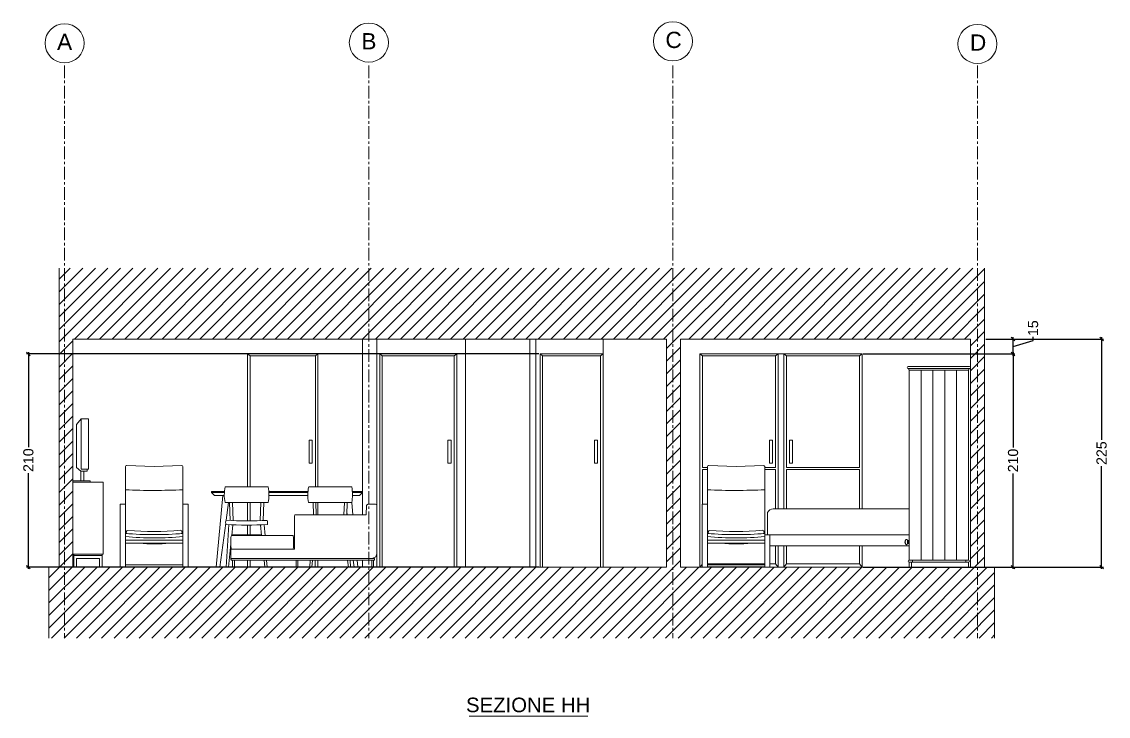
# Model space of a CAD drawing. Header units: centimetres. Extents: x 5667 to 17750, y 274 to 6203.
# Drawn here: x 12719 to 13791, y 4455 to 5141 of the extents above; entities that cross this region are included whole.
import ezdxf

# ---------------------------------------------------------------- set-up
doc = ezdxf.new("R2010")
doc.units = ezdxf.units.CM
doc.header["$MEASUREMENT"] = 0
doc.linetypes.add('CENTERX2', pattern=[4, 2.5, -0.5, 0.5, -0.5])
doc.layers.get('0').update_dxf_attribs({"lineweight": 18})
for name, color, linetype, lineweight in [('A-DOOR-FULL', 4, 'Continuous', 9), ('A-FURN', 8, 'Continuous', 9), ('A-WALL-FULL', 7, 'Continuous', 20), ('G-ANNO-DIM', 3, 'Continuous', 9)]:
    doc.layers.add(name, color=color, linetype=linetype, lineweight=lineweight)
doc.styles.add('ARIAL', font='arial.ttf')
doc.styles.add('underline', font='arial.ttf')
doc.dimstyles.new('TICK_36', dxfattribs={"dimtxt": 10, "dimasz": 3.6, "dimexe": 1.8, "dimexo": 1.2, "dimgap": 1.8, "dimtad": 0, "dimdec": 0, "dimzin": 0, "dimdsep": 46, "dimtxsty": 'ARIAL', "dimblk": 'OBLIQUE', "dimcen": 1.8, "dimdle": 1.8, "dimclrd": 256, "dimclrt": 256, "dimadec": 0, "dimazin": 0, "dimtfac": 1, "dimtdec": 0, "dimtmove": 1, "dimatfit": 3, "dimldrblk": 'OPEN90', "dimfxl": 1, "dimtolj": 1, "dimtzin": 0, "dimarcsym": 0})

# ---------------------------------------------------------------- blocks, each defined once
blk = doc.blocks.new('_Oblique')
at = {"color": 0, "linetype": 'ByBlock', "lineweight": -2}
blk.add_line((-0.5, -0.5), (0.5, 0.5), dxfattribs=at)
blk = doc.blocks.new('*D61')
at = {"layer": 'Defpoints', "color": 0, "transparency": 16777216}
for p in [(13669, 4827.4), (13784.6, 4827.4), (13669, 4602.4)]:
    blk.add_point(p, dxfattribs=at)
at = {"layer": 'G-ANNO-DIM', "color": 0, "lineweight": -2, "transparency": 16777216}
for p, q in [((13670.2, 4827.4), (13786.4, 4827.4)), ((13670.2, 4602.4), (13786.4, 4602.4))]:
    blk.add_line(p, q, dxfattribs=at)
at = {"layer": 'G-ANNO-DIM', "lineweight": -2, "transparency": 16777216}
for p, q in [((13784.6, 4829.2), (13784.6, 4727.9)), ((13784.6, 4600.6), (13784.6, 4702))]:
    blk.add_line(p, q, dxfattribs=at)
at = {"layer": 'G-ANNO-DIM', "lineweight": -2, "transparency": 16777216, "xscale": 3.6, "yscale": 3.6, "zscale": 3.6}
for p, rotation in [((13784.6, 4827.4), 90), ((13784.6, 4602.4), 270)]:
    blk.add_blockref('_Oblique', p, dxfattribs=dict(at, rotation=rotation))
at = {"layer": 'G-ANNO-DIM', "transparency": 16777216, "insert": (13784.6, 4714.9), "char_height": 10, "attachment_point": 5, "rotation": 90, "style": 'ARIAL'}
blk.add_mtext('\\A1;225', dxfattribs=at)
blk = doc.blocks.new('_Open90')
at = {"color": 0, "linetype": 'ByBlock', "lineweight": -2}
for p, q in [((0, 0), (-1, 0)), ((-0.5, 0.5), (0, 0)), ((0, 0), (-0.5, -0.5))]:
    blk.add_line(p, q, dxfattribs=at)
blk = doc.blocks.new('*D58')
at = {"layer": 'Defpoints', "color": 0, "transparency": 16777216}
for p in [(13548.1, 4812.8), (13548.1, 4602.4), (13697.2, 4602.4)]:
    blk.add_point(p, dxfattribs=at)
at = {"layer": 'G-ANNO-DIM', "color": 0, "lineweight": -2, "transparency": 16777216}
for p, q in [((13549.3, 4812.8), (13699, 4812.8)), ((13549.3, 4602.4), (13699, 4602.4))]:
    blk.add_line(p, q, dxfattribs=at)
at = {"layer": 'G-ANNO-DIM', "lineweight": -2, "transparency": 16777216}
for p, q in [((13697.2, 4814.6), (13697.2, 4720.5)), ((13697.2, 4600.6), (13697.2, 4694.7))]:
    blk.add_line(p, q, dxfattribs=at)
at = {"layer": 'G-ANNO-DIM', "lineweight": -2, "transparency": 16777216, "xscale": 3.6, "yscale": 3.6, "zscale": 3.6}
for p, rotation in [((13697.2, 4812.8), 90), ((13697.2, 4602.4), 270)]:
    blk.add_blockref('_Oblique', p, dxfattribs=dict(at, rotation=rotation))
at = {"layer": 'G-ANNO-DIM', "transparency": 16777216, "insert": (13697.2, 4707.6), "char_height": 10, "attachment_point": 5, "rotation": 90, "style": 'ARIAL'}
blk.add_mtext('\\A1;210', dxfattribs=at)
blk = doc.blocks.new('*D59')
at = {"layer": 'Defpoints', "color": 0, "transparency": 16777216}
for p in [(13230.2, 4812.8), (12725.1, 4602.4), (13230.2, 4602.4)]:
    blk.add_point(p, dxfattribs=at)
at = {"layer": 'G-ANNO-DIM', "color": 0, "lineweight": -2, "transparency": 16777216}
for p, q in [((13229, 4812.8), (12723.3, 4812.8)), ((13229, 4602.4), (12723.3, 4602.4))]:
    blk.add_line(p, q, dxfattribs=at)
at = {"layer": 'G-ANNO-DIM', "lineweight": -2, "transparency": 16777216}
for p, q in [((12725.1, 4814.6), (12725.1, 4720.9)), ((12725.1, 4600.6), (12725.1, 4695))]:
    blk.add_line(p, q, dxfattribs=at)
at = {"layer": 'G-ANNO-DIM', "lineweight": -2, "transparency": 16777216, "xscale": 3.6, "yscale": 3.6, "zscale": 3.6}
for p, rotation in [((12725.1, 4812.8), 90), ((12725.1, 4602.4), 270)]:
    blk.add_blockref('_Oblique', p, dxfattribs=dict(at, rotation=rotation))
at = {"layer": 'G-ANNO-DIM', "transparency": 16777216, "insert": (12725.1, 4708), "char_height": 10, "attachment_point": 5, "rotation": 90, "style": 'ARIAL'}
blk.add_mtext('\\A1;210', dxfattribs=at)
blk = doc.blocks.new('*D102')
at = {"layer": 'Defpoints', "color": 0, "transparency": 16777216}
for p in [(13669, 4827.4), (13697.2, 4827.4), (13548.1, 4812.8)]:
    blk.add_point(p, dxfattribs=at)
at = {"layer": 'G-ANNO-DIM', "color": 0, "lineweight": -2, "transparency": 16777216}
for p, q in [((13670.2, 4827.4), (13699, 4827.4)), ((13549.3, 4812.8), (13699, 4812.8))]:
    blk.add_line(p, q, dxfattribs=at)
at = {"layer": 'G-ANNO-DIM', "lineweight": -2, "transparency": 16777216}
for p, q in [((13697.2, 4811), (13697.2, 4829.2)), ((13717, 4826.1), (13717, 4829.7)), ((13697.2, 4820.1), (13717, 4826.1))]:
    blk.add_line(p, q, dxfattribs=at)
at = {"layer": 'G-ANNO-DIM', "lineweight": -2, "transparency": 16777216, "xscale": 3.6, "yscale": 3.6, "zscale": 3.6}
for p, rotation in [((13697.2, 4827.4), 90), ((13697.2, 4812.8), 270)]:
    blk.add_blockref('_Oblique', p, dxfattribs=dict(at, rotation=rotation))
at = {"layer": 'G-ANNO-DIM', "transparency": 16777216, "insert": (13717, 4838.2), "char_height": 10, "attachment_point": 5, "rotation": 90, "style": 'ARIAL'}
blk.add_mtext('\\A1;15', dxfattribs=at)

msp = doc.modelspace()

# ---------------------------------------------------------------- linework, layer by layer
at = {"layer": 'A-DOOR-FULL'}
for p, q in [((12941.5, 4812.8), (12941.5, 4681.5)), ((12941.5, 4812.8), (12941.5, 4681.5)), ((12941.5, 4812.8), (13010.9, 4812.8)), ((12944, 4810.8), (12944, 4681.5)), ((12944, 4810.8), (13008.4, 4810.8)), ((13008.4, 4810.8), (13008.4, 4681.5)), ((13010.9, 4812.8), (13010.9, 4681.5)), ((13010.9, 4812.8), (13010.9, 4681.5)), ((13071.9, 4812.8), (13071.9, 4602.4)), ((13071.9, 4812.8), (13147.9, 4812.8)), ((13074.5, 4810.8), (13071.9, 4812.8)), ((13074.5, 4810.8), (13074.5, 4602.4)), ((13074.5, 4810.8), (13145.4, 4810.8)), ((13145.4, 4810.8), (13147.9, 4812.8)), ((13145.4, 4810.8), (13145.4, 4602.4)), ((13147.9, 4812.8), (13147.9, 4602.4)), ((13230.2, 4812.8), (13230.2, 4602.4)), ((13230.2, 4812.8), (13292.5, 4812.8)), ((13232.7, 4810.8), (13230.2, 4812.8)), ((13232.7, 4810.8), (13232.7, 4602.4)), ((13232.7, 4810.8), (13290, 4810.8)), ((13290, 4810.8), (13292.5, 4812.8)), ((13290, 4810.8), (13290, 4602.4)), ((13292.5, 4812.8), (13292.5, 4602.4)), ((13388.1, 4812.8), (13388.1, 4602.4)), ((13388.1, 4812.8), (13465.4, 4812.8)), ((13390.7, 4810.8), (13388.1, 4812.8)), ((13390.7, 4810.8), (13390.7, 4700.6)), ((13390.7, 4810.8), (13462.8, 4810.8)), ((13462.8, 4810.8), (13465.4, 4812.8)), ((13462.8, 4810.8), (13462.8, 4700.6)), ((13468.1, 4812.8), (13465.4, 4812.8)), ((13465.4, 4812.8), (13465.4, 4659.9)), ((13470.9, 4812.8), (13468.1, 4812.8)), ((13470.9, 4812.8), (13470.9, 4659.9)), ((13470.9, 4812.8), (13548.1, 4812.8)), ((13470.9, 4812.8), (13473.4, 4810.8)), ((13473.4, 4810.8), (13473.4, 4700.6)), ((13473.4, 4810.8), (13545.6, 4810.8)), ((13545.6, 4810.8), (13548.1, 4812.8)), ((13545.6, 4810.8), (13545.6, 4700.6)), ((13548.1, 4812.8), (13548.1, 4659.9)), ((13390.7, 4700.6), (13395.4, 4700.6)), ((13390.7, 4698.6), (13390.7, 4664.6)), ((13395.4, 4698.6), (13390.7, 4698.6)), ((13452.1, 4700.6), (13462.8, 4700.6)), ((13462.8, 4698.6), (13452.1, 4698.6)), ((13462.8, 4698.6), (13462.8, 4659.9)), ((13473.4, 4700.6), (13545.6, 4700.6)), ((13473.4, 4698.6), (13473.4, 4659.9)), ((13545.6, 4698.6), (13473.4, 4698.6)), ((13545.6, 4698.6), (13545.6, 4659.9)), ((12941.5, 4666.1), (12941.5, 4648)), ((12941.5, 4666.1), (12941.5, 4648)), ((12944, 4666.1), (12944, 4648.1)), ((13010.9, 4666.2), (13010.9, 4654.1)), ((13010.9, 4666.2), (13010.9, 4654.1)), ((12941.5, 4643.9), (12941.5, 4634.3)), ((12941.5, 4643.9), (12941.5, 4634.3)), ((12944, 4643.9), (12944, 4634.3)), ((13462.8, 4623.4), (13462.8, 4605.6)), ((13465.4, 4623.4), (13465.4, 4602.4)), ((13470.9, 4623.4), (13470.9, 4602.4)), ((13473.4, 4623.4), (13473.4, 4605.6)), ((13545.6, 4623.4), (13545.6, 4605.6)), ((13548.1, 4623.4), (13548.1, 4602.4)), ((12941.5, 4609.3), (12941.5, 4602.4)), ((12941.5, 4609.3), (12941.5, 4602.4)), ((12944, 4609.3), (12944, 4602.4)), ((13008.3, 4609.3), (13008.3, 4602.4)), ((13010.9, 4609.3), (13010.9, 4602.4)), ((13010.9, 4609.3), (13010.9, 4602.4)), ((13390.2, 4605), (13388.1, 4602.4)), ((13452.1, 4605.6), (13395.4, 4605.6)), ((13462.8, 4605.6), (13457.4, 4605.6)), ((13462.8, 4605.6), (13465.4, 4602.4)), ((13473.4, 4605.6), (13470.9, 4602.4)), ((13545.6, 4605.6), (13473.4, 4605.6)), ((13545.6, 4605.6), (13548.1, 4602.4))]:
    msp.add_line(p, q, dxfattribs=at)
at = {"layer": 'A-FURN'}
for p, q in [((12941.5, 4812.8), (12944, 4810.8)), ((13008.4, 4810.8), (13010.9, 4812.8)), ((13593.5, 4800.4), (13654.1, 4800.4)), ((13593.5, 4798.4), (13654.1, 4798.4)), ((13594.5, 4609.4), (13594.5, 4796.9)), ((13594.5, 4796.9), (13653.1, 4796.9)), ((13606.3, 4624), (13606.3, 4796.9)), ((13618, 4609.4), (13618, 4796.9)), ((13629.7, 4609.4), (13629.7, 4796.9)), ((13641.4, 4609.4), (13641.4, 4796.9)), ((13653.1, 4609.4), (13653.1, 4796.9)), ((13655, 4793.4), (13655, 4796.1)), ((12777.1, 4748.7), (12772.6, 4743.3)), ((12772.6, 4743.3), (12772.6, 4700.8)), ((13005.4, 4727.7), (13002.3, 4727.7)), ((13002.3, 4727.7), (13002.3, 4705.1)), ((13005.4, 4705.1), (13005.4, 4727.7)), ((13142.4, 4727.7), (13139.3, 4727.7)), ((13139.3, 4727.7), (13139.3, 4705.1)), ((13142.4, 4705.1), (13142.4, 4727.7)), ((13287, 4727.7), (13283.9, 4727.7)), ((13283.9, 4727.7), (13283.9, 4705.1)), ((13287, 4705.1), (13287, 4727.7)), ((13459.8, 4727.7), (13456.8, 4727.7)), ((13456.8, 4727.7), (13456.8, 4705.1)), ((13459.8, 4705.1), (13459.8, 4727.7)), ((13476.4, 4727.7), (13479.5, 4727.7)), ((13476.4, 4705.1), (13476.4, 4727.7)), ((13479.5, 4727.7), (13479.5, 4705.1)), ((13002.3, 4705.1), (13005.4, 4705.1)), ((13139.3, 4705.1), (13142.4, 4705.1)), ((13283.9, 4705.1), (13287, 4705.1)), ((13456.8, 4705.1), (13459.8, 4705.1)), ((13479.5, 4705.1), (13476.4, 4705.1)), ((12776.9, 4697.1), (12776.9, 4687.6)), ((12779.9, 4697.1), (12779.9, 4687.6)), ((12798.9, 4686.2), (12769, 4686.2)), ((12769, 4686.2), (12769, 4615.1)), ((12798.9, 4615.1), (12798.9, 4686.2)), ((12918.6, 4676.2), (12905.8, 4676.2)), ((12923.7, 4666.2), (12924.2, 4648.5)), ((12926.6, 4666.2), (12927.1, 4648.3)), ((12954, 4648.3), (12954.6, 4666.1)), ((13001, 4676.2), (12962.5, 4676.2)), ((13006.1, 4666.2), (13006.5, 4654.1)), ((13009, 4666.2), (13009.3, 4654.1)), ((13036.6, 4654.1), (13037, 4666.1)), ((13055, 4676.2), (13044.9, 4676.2)), ((12956.9, 4648.4), (12957.4, 4666.1)), ((13039.5, 4654.1), (13039.8, 4666.1)), ((13058.9, 4663.7), (13058.7, 4654.1)), ((13060.4, 4664.5), (13058.9, 4663.7)), ((13067.9, 4664.5), (13060.4, 4664.5)), ((13069, 4663.9), (13067.9, 4664.5)), ((13069, 4615.4), (13069, 4663.9)), ((12988.1, 4654.1), (12987.8, 4652.8)), ((12987.8, 4652.8), (12987.8, 4620.2)), ((13009.3, 4654.1), (12988.1, 4654.1)), ((13009.3, 4654.1), (13036.6, 4654.1)), ((13058.7, 4654.1), (13036.6, 4654.1)), ((13039.5, 4654.1), (13039.9, 4654.1)), ((12923.1, 4644.4), (12920.4, 4602.5)), ((12925.8, 4633.6), (12926.9, 4644.2)), ((12925.9, 4634.3), (12955.2, 4634.3)), ((12955.3, 4633.6), (12954.2, 4644.1)), ((12958, 4644.3), (12958.7, 4633.6)), ((13452.1, 4602.4), (13452.1, 4634.4)), ((13452.1, 4634.4), (13594.5, 4634.4)), ((13457.1, 4602.4), (13457.1, 4634.4)), ((12922.5, 4602.5), (12924.9, 4625.3)), ((12924.9, 4629.6), (12925.1, 4631.6)), ((12924.9, 4627.4), (12924.9, 4629.6)), ((12924.9, 4625.1), (12924.9, 4627.4)), ((12925.1, 4623), (12924.9, 4625.1)), ((12925.1, 4631.6), (12925.3, 4633)), ((12925.3, 4633), (12925.6, 4633.6)), ((12925.6, 4633.6), (12955.3, 4633.6)), ((12955.3, 4633.6), (12986.4, 4633.6)), ((12986.5, 4633.2), (12986.4, 4633.6)), ((12986.7, 4631.6), (12986.5, 4633.2)), ((12986.9, 4629.5), (12986.7, 4631.6)), ((12986.8, 4622.9), (12986.9, 4624.9)), ((12986.9, 4627.2), (12986.9, 4629.5)), ((12986.9, 4624.9), (12986.9, 4627.2)), ((13594.5, 4623.4), (13457.1, 4623.4)), ((13606.3, 4609.4), (13606.3, 4624)), ((12769, 4615.1), (12798.9, 4615.1)), ((12769.8, 4615.1), (12769.8, 4615.1)), ((12769.8, 4615.1), (12769.8, 4614)), ((12769.8, 4614), (12798, 4614)), ((12769.8, 4614), (12769.8, 4602.4)), ((12798, 4602.4), (12798, 4615.1)), ((12798, 4615.1), (12798, 4615.1)), ((12798, 4614), (12798, 4614)), ((12924.9, 4620.2), (12924.9, 4610.1)), ((12956.7, 4620.2), (12924.9, 4620.2)), ((12925.3, 4621.2), (12925.1, 4623)), ((12925.6, 4620.2), (12925.3, 4621.2)), ((12987.8, 4620.2), (12956.7, 4620.2)), ((12986.3, 4620.2), (12986.7, 4621.4)), ((12986.7, 4621.4), (12986.8, 4622.9)), ((13064.5, 4610.8), (13068, 4612.5)), ((13068, 4612.5), (13069, 4615.4)), ((12769.8, 4602.4), (12772.5, 4602.4)), ((12772.5, 4602.4), (12772.5, 4611)), ((12772.5, 4611), (12795.4, 4611)), ((12795.4, 4611), (12795.4, 4602.4)), ((12795.4, 4602.4), (12798, 4602.4)), ((12849.2, 4604.7), (12820.9, 4604.7)), ((12820.9, 4604.7), (12820.9, 4602.6)), ((12820.9, 4602.6), (12849.2, 4602.6)), ((12849.3, 4604.7), (12877.6, 4604.7)), ((12877.6, 4602.6), (12849.3, 4602.6)), ((12877.6, 4604.7), (12877.6, 4602.6)), ((12920.4, 4602.5), (12922.5, 4602.5)), ((12924.9, 4610.1), (12925.3, 4610.1)), ((12925.3, 4609.7), (12925.3, 4610.4)), ((12925.7, 4610.9), (12957.7, 4610.9)), ((12957.8, 4609.3), (12925.7, 4609.3)), ((12926.6, 4602.4), (12926.6, 4609.3)), ((12928.4, 4602.4), (12926.6, 4602.4)), ((12928.4, 4609.3), (12928.4, 4602.4)), ((12957.7, 4610.9), (13003.3, 4610.9)), ((13003.2, 4609.3), (12957.8, 4609.3)), ((12958.6, 4602.4), (12957.8, 4609.3)), ((12960.7, 4602.4), (12958.6, 4602.4)), ((12960.2, 4609.3), (12960.7, 4602.4)), ((12989.5, 4602.4), (12989.5, 4609.3)), ((12991.2, 4602.4), (12989.5, 4602.4)), ((12991.2, 4609.3), (12991.2, 4602.4)), ((13003.2, 4609.3), (13002.8, 4602.5)), ((13002.8, 4602.5), (13004.9, 4602.5)), ((13066.5, 4609.3), (13003.2, 4609.3)), ((13003.3, 4610.9), (13066.5, 4610.9)), ((13004.9, 4602.5), (13005.6, 4609.3)), ((13041, 4602.4), (13040.2, 4609.3)), ((13043.1, 4602.4), (13041, 4602.4)), ((13042.6, 4609.3), (13043.1, 4602.4)), ((13064, 4602.4), (13064, 4609.3)), ((13064, 4602.4), (13065.8, 4602.4)), ((13065.8, 4609.3), (13065.8, 4602.4)), ((13066.9, 4610.4), (13066.9, 4609.7)), ((13423.8, 4604.7), (13395.4, 4604.7)), ((13395.4, 4604.7), (13395.4, 4602.6)), ((13395.4, 4602.6), (13423.8, 4602.6)), ((13423.8, 4604.7), (13452.1, 4604.7)), ((13452.1, 4602.6), (13423.8, 4602.6)), ((13452.1, 4604.7), (13452.1, 4602.6)), ((13457.1, 4602.4), (13452.1, 4602.4)), ((13592.1, 4602.4), (13652.1, 4602.4)), ((13594.5, 4609.4), (13653.1, 4609.4)), ((13594.5, 4609.4), (13606.3, 4609.4)), ((13653.1, 4607.4), (13594.5, 4607.4)), ((13594.5, 4607.4), (13594.5, 4602.4)), ((13594.5, 4602.4), (13597, 4602.4)), ((13597, 4602.4), (13597, 4607.4)), ((13597, 4602.4), (13653.1, 4602.4)), ((13598, 4609.4), (13598, 4607.4)), ((13650.7, 4609.4), (13650.7, 4607.4)), ((13653.1, 4607.4), (13653.1, 4602.4))]:
    msp.add_line(p, q, dxfattribs=at)
for points in [[(12784.3, 4748.7), (12777.1, 4748.7), (12777.1, 4699.2), (12784.3, 4699.2)], [(12815.6, 4664.6), (12820.9, 4664.6), (12820.9, 4602.4), (12815.6, 4602.4)], [(12882.9, 4664.6), (12877.6, 4664.6), (12877.6, 4602.4), (12882.9, 4602.4)], [(13390.2, 4664.6), (13395.4, 4664.6), (13395.4, 4602.4), (13390.2, 4602.4)], [(12877.6, 4628.9), (12820.9, 4628.9), (12820.9, 4626.1), (12877.6, 4626.1)], [(13452.1, 4628.9), (13395.4, 4628.9), (13395.4, 4626.1), (13452.1, 4626.1)], [(13594.5, 4628.6), (13594, 4628.6), (13594, 4625.7), (13594.5, 4625.7)]]:
    msp.add_lwpolyline(points, close=True, dxfattribs=at)
for points in [[(12783, 4699.2), (12783, 4697.1), (12776.9, 4697.1), (12772.6, 4700.8)], [(12820.9, 4627.6), (12820.9, 4701.7)], [(12822.1, 4702.8), (12849.2, 4701.7)], [(12876.4, 4702.8), (12849.3, 4701.7)], [(12877.6, 4627.6), (12877.6, 4701.7)], [(13395.4, 4627.6), (13395.4, 4701.7)], [(13396.6, 4702.8), (13423.8, 4701.7)], [(13450.9, 4702.8), (13423.8, 4701.7)], [(13452.1, 4627.6), (13452.1, 4701.7)], [(12776.9, 4687.6), (12769, 4687.6), (12769, 4686.2), (12786.1, 4686.2), (12786.1, 4687.6), (12776.9, 4687.6)], [(12918.7, 4677.2), (12905.8, 4677.2), (12905.8, 4676.2), (12908.8, 4673), (12918.5, 4673)], [(12980.4, 4677.2), (12962.5, 4677.2)], [(12980.4, 4677.2), (13001.1, 4677.2)], [(13044.9, 4677.2), (13055, 4677.2), (13055, 4676.2), (13052, 4673), (13045, 4673)], [(12917.2, 4673), (12910.6, 4602.4), (12914.2, 4602.4), (12919.9, 4645.8)], [(12920.2, 4648.7), (12922.5, 4666.2)], [(12962.6, 4673), (12980.4, 4673)], [(13000.9, 4673), (12980.4, 4673)], [(13044.3, 4666.1), (13045.4, 4654.1)], [(13039.9, 4654.1), (13039.6, 4657)], [(13447.5, 4638.6), (13447.5, 4638.6), (13447.6, 4638.6)], [(13447.6, 4638.6), (13447.6, 4638.6)], [(13049.6, 4609.3), (13050.2, 4602.4), (13046.7, 4602.4), (13045.8, 4609.3)], [(13454.1, 4602.4), (13452.1, 4602.4)]]:
    msp.add_lwpolyline(points, dxfattribs=at)
for points in [[(12919.4, 4681.5), (12961.9, 4681.5, -0.092959), (12961.9, 4666.1, -0.002126), (12919.2, 4666.3, -0.109257), (12919.4, 4681.5, -0.276267)], [(13001.8, 4681.5), (13044.3, 4681.5, -0.092959), (13044.3, 4666.1, -0.002126), (13001.6, 4666.3, -0.109257), (13001.8, 4681.5, -0.276267)], [(13454.6, 4634.4), (13454.6, 4656.4, -0.252322), (13460.3, 4659.9), (13594.5, 4659.9)], [(12920.2, 4648.7, 0.162787), (12920.1, 4644.6, 0.892277)], [(12960.9, 4648.6, -0.16523), (12961, 4644.5, -0.892277)]]:
    msp.add_lwpolyline(points, format="xyb", dxfattribs=at)
for centre, radius, start, end in [((13593.7, 4799.4), 1.02, 101.1471, 258.8529), ((13592.6, 4796.7), 1.95, 6.0828, 61.2973), ((13655.1, 4796.7), 1.95, 118.7027, 173.9172), ((13654, 4799.4), 1.02, 281.1471, 78.8529), ((12822.2, 4701.4), 1.36, 84.7605, 167.239), ((12876.3, 4701.4), 1.36, 12.761, 95.2395), ((13396.7, 4701.4), 1.36, 84.7605, 167.239), ((13450.8, 4701.4), 1.36, 12.761, 95.2395), ((12848.8, 5245.4), 567.3, 267.1838, 272.9169), ((13423.3, 5245.4), 567.3, 267.1838, 272.9169), ((12941.4, 4988.3), 340.3, 266.4288, 273.2974), ((12849.3, 4992.8), 358.3, 265.4461, 269.9874), ((12823.3, 4636.9), 1.73, 91.5896, 233.4658), ((12848.3, 4956.4), 318.8, 265.491, 274.8472), ((12849.2, 4992.8), 358.3, 270.0126, 274.5539), ((12875.1, 4636.9), 1.84, 309.0847, 84.7296), ((12941.4, 4984.2), 340.3, 266.4134, 273.2991), ((13423.9, 4992.8), 358.3, 265.4461, 269.9874), ((13397.8, 4636.9), 1.73, 91.5896, 233.4658), ((13422.8, 4956.4), 318.8, 265.491, 274.8472), ((13423.7, 4992.8), 358.3, 270.0126, 274.5539), ((13449.6, 4636.9), 1.84, 309.0847, 84.7296), ((12849.3, 4893.8), 262.6, 263.7977, 276.2023), ((12849.5, 4748.5), 123.2, 263.0099, 276.9901), ((13423.8, 4893.8), 262.6, 263.7977, 276.2023), ((13424, 4748.5), 123.2, 263.0099, 276.9901), ((13593.6, 4627.2), 3.22, 140.4429, 219.304), ((13596.7, 4627.2), 5.95, 159.6754, 200.1979), ((13596.7, 4627.2), 5.95, 159.7825, 200.1979), ((13591.9, 4629.1), 0.729, 12.209, 171.6083), ((13591.9, 4625.3), 0.747, 192.1469, 347.8531), ((13587, 4627.2), 5.95, 339.8021, 20.8156), ((13593.4, 4630.7), 2.15, 253.4478, 286.5522), ((13593.4, 4623.7), 2.15, 73.4478, 106.5522), ((12925.7, 4610.4), 0.424, 90, 180), ((12925.7, 4609.7), 0.424, 180, 270), ((13066.5, 4610.4), 0.424, 360, 90), ((13066.5, 4609.7), 0.424, 270, 0), ((13594.7, 4608.4), 1.02, 101.1471, 258.8529), ((13653, 4608.4), 1.02, 281.1471, 78.8529)]:
    msp.add_arc(centre, radius, start, end, dxfattribs=at)
at = {"layer": 'A-WALL-FULL', "color": 0, "linetype": 'Continuous'}
for p, q in [((12755.4, 4886.4), (12766.4, 4897.4)), ((12755.4, 4874.1), (12778.8, 4897.4)), ((12755.4, 4861.7), (12791.2, 4897.4)), ((12755.4, 4849.3), (12803.5, 4897.4)), ((12755.4, 4836.9), (12815.9, 4897.4)), ((12755.4, 4824.6), (12828.3, 4897.4)), ((12770.7, 4827.4), (12840.7, 4897.4)), ((12783, 4827.4), (12853, 4897.4)), ((12795.4, 4827.4), (12865.4, 4897.4)), ((12807.8, 4827.4), (12877.8, 4897.4)), ((12820.2, 4827.4), (12890.2, 4897.4)), ((12832.5, 4827.4), (12902.5, 4897.4)), ((12844.9, 4827.4), (12914.9, 4897.4)), ((12857.3, 4827.4), (12927.3, 4897.4)), ((12869.6, 4827.4), (12939.6, 4897.4)), ((12882, 4827.4), (12952, 4897.4)), ((12894.4, 4827.4), (12964.4, 4897.4)), ((12906.8, 4827.4), (12976.8, 4897.4)), ((12919.1, 4827.4), (12989.1, 4897.4)), ((12931.5, 4827.4), (13001.5, 4897.4)), ((12943.9, 4827.4), (13013.9, 4897.4)), ((12956.3, 4827.4), (13026.3, 4897.4)), ((12968.6, 4827.4), (13038.6, 4897.4)), ((12981, 4827.4), (13051, 4897.4)), ((12993.4, 4827.4), (13063.4, 4897.4)), ((13005.8, 4827.4), (13075.8, 4897.4)), ((13018.1, 4827.4), (13088.1, 4897.4)), ((13030.5, 4827.4), (13100.5, 4897.4)), ((13042.9, 4827.4), (13112.9, 4897.4)), ((13055, 4827.2), (13125.3, 4897.4)), ((13067.6, 4827.4), (13137.6, 4897.4)), ((13080, 4827.4), (13150, 4897.4)), ((13092.4, 4827.4), (13162.4, 4897.4)), ((13104.8, 4827.4), (13174.8, 4897.4)), ((13117.1, 4827.4), (13187.1, 4897.4)), ((13129.5, 4827.4), (13199.5, 4897.4)), ((13141.9, 4827.4), (13211.9, 4897.4)), ((13154.3, 4827.4), (13224.3, 4897.4)), ((13166.6, 4827.4), (13236.6, 4897.4)), ((13179, 4827.4), (13249, 4897.4)), ((13191.4, 4827.4), (13261.4, 4897.4)), ((13203.8, 4827.4), (13273.8, 4897.4)), ((13216.1, 4827.4), (13286.1, 4897.4)), ((13228.5, 4827.4), (13298.5, 4897.4)), ((13240.9, 4827.4), (13310.9, 4897.4)), ((13253.3, 4827.4), (13323.3, 4897.4)), ((13265.6, 4827.4), (13335.6, 4897.4)), ((13278, 4827.4), (13348, 4897.4)), ((13290.4, 4827.4), (13360.4, 4897.4)), ((13302.8, 4827.4), (13372.8, 4897.4)), ((13315.1, 4827.4), (13385.1, 4897.4)), ((13327.5, 4827.4), (13397.5, 4897.4)), ((13339.9, 4827.4), (13409.9, 4897.4)), ((13352.2, 4827.4), (13422.2, 4897.4)), ((13355.2, 4818), (13434.6, 4897.4)), ((13377, 4827.4), (13447, 4897.4)), ((13389.4, 4827.4), (13459.4, 4897.4)), ((13401.7, 4827.4), (13471.7, 4897.4)), ((13414.1, 4827.4), (13484.1, 4897.4)), ((13426.5, 4827.4), (13496.5, 4897.4)), ((13438.9, 4827.4), (13508.9, 4897.4)), ((13451.2, 4827.4), (13521.2, 4897.4)), ((13463.6, 4827.4), (13533.6, 4897.4)), ((13476, 4827.4), (13546, 4897.4)), ((13488.4, 4827.4), (13558.4, 4897.4)), ((13500.7, 4827.4), (13570.7, 4897.4)), ((13513.1, 4827.4), (13583.1, 4897.4)), ((13525.5, 4827.4), (13595.5, 4897.4)), ((13537.9, 4827.4), (13607.9, 4897.4)), ((13550.2, 4827.4), (13620.2, 4897.4)), ((13562.6, 4827.4), (13632.6, 4897.4)), ((13575, 4827.4), (13645, 4897.4)), ((13587.4, 4827.4), (13657.4, 4897.4)), ((13599.7, 4827.4), (13669, 4896.7)), ((13612.1, 4827.4), (13669, 4884.3)), ((13624.5, 4827.4), (13669, 4871.9)), ((13636.9, 4827.4), (13669, 4859.6)), ((13649.2, 4827.4), (13669, 4847.2)), ((13655, 4820.8), (13669, 4834.8)), ((12755.4, 4812.2), (12769, 4825.8)), ((13355.2, 4805.6), (13369, 4819.4)), ((13655, 4808.4), (13669, 4822.4)), ((12755.4, 4799.8), (12769, 4813.4)), ((13355.2, 4793.2), (13369, 4807.1)), ((13655, 4796.1), (13669, 4810.1)), ((12755.4, 4787.4), (12769, 4801)), ((13655, 4783.7), (13669, 4797.7)), ((12755.4, 4775.1), (12769, 4788.7)), ((13355.2, 4780.8), (13369, 4794.7)), ((13655, 4771.3), (13669, 4785.3)), ((12755.4, 4762.7), (12769, 4776.3)), ((13355.2, 4768.5), (13369, 4782.3)), ((12755.4, 4750.3), (12769, 4763.9)), ((13355.1, 4756.1), (13369, 4769.9)), ((13655, 4759), (13669, 4773)), ((13355.1, 4743.7), (13369, 4757.6)), ((13655, 4746.6), (13669, 4760.6)), ((12755.4, 4737.9), (12769, 4751.5)), ((13355.1, 4731.3), (13369, 4745.2)), ((13655, 4734.2), (13669, 4748.2)), ((12755.4, 4725.6), (12769, 4739.2)), ((13355.1, 4719), (13369, 4732.8)), ((13655, 4721.8), (13669, 4735.8)), ((12755.4, 4713.2), (12769, 4726.8)), ((13355.1, 4706.6), (13369, 4720.4)), ((13655, 4709.5), (13669, 4723.5)), ((12755.4, 4700.8), (12769, 4714.4)), ((13655, 4697.1), (13669, 4711.1)), ((12755.4, 4688.5), (12769, 4702)), ((13355.1, 4694.2), (13369, 4708.1)), ((13655, 4684.7), (13669, 4698.7)), ((12755.4, 4676.1), (12769, 4689.7)), ((13355.1, 4681.8), (13369, 4695.7)), ((12755.4, 4663.7), (12769, 4677.3)), ((13355.1, 4669.4), (13369, 4683.3)), ((13655, 4672.3), (13669, 4686.3)), ((13355.1, 4657.1), (13369, 4670.9)), ((13655, 4660), (13669, 4674)), ((12755.4, 4651.3), (12769, 4664.9)), ((13355.1, 4644.7), (13369, 4658.6)), ((13655, 4647.6), (13669, 4661.6)), ((12755.4, 4639), (12769, 4652.5)), ((13355.1, 4632.3), (13369, 4646.2)), ((13655, 4635.2), (13669, 4649.2)), ((12755.4, 4626.6), (12769, 4640.2)), ((13655, 4622.8), (13669, 4636.8)), ((12755.4, 4614.2), (12769, 4627.8)), ((13355.1, 4619.9), (13369, 4633.8)), ((13655, 4610.5), (13669, 4624.5)), ((12745.4, 4591.8), (12769, 4615.4)), ((13355.1, 4607.6), (13369, 4621.4)), ((12745.4, 4579.5), (12769, 4603)), ((12745.4, 4567.1), (12780.8, 4602.4)), ((12745.4, 4554.7), (12793.1, 4602.4)), ((12745.4, 4542.3), (12805.5, 4602.4)), ((12747.9, 4532.4), (12817.9, 4602.4)), ((12760.3, 4532.4), (12830.3, 4602.4)), ((12772.6, 4532.4), (12842.6, 4602.4)), ((12785, 4532.4), (12855, 4602.4)), ((12797.4, 4532.4), (12867.4, 4602.4)), ((12809.8, 4532.4), (12879.8, 4602.4)), ((12822.1, 4532.4), (12892.1, 4602.4)), ((12834.5, 4532.4), (12904.5, 4602.4)), ((12846.9, 4532.4), (12916.9, 4602.4)), ((12859.3, 4532.4), (12929.3, 4602.4)), ((12871.6, 4532.4), (12941.6, 4602.4)), ((12884, 4532.4), (12954, 4602.4)), ((12896.4, 4532.4), (12966.4, 4602.4)), ((12908.8, 4532.4), (12978.7, 4602.4)), ((12921.1, 4532.4), (12991.1, 4602.4)), ((12933.5, 4532.4), (13003.5, 4602.4)), ((12945.9, 4532.4), (13015.9, 4602.4)), ((12958.3, 4532.4), (13028.2, 4602.4)), ((12970.6, 4532.4), (13040.6, 4602.4)), ((12983, 4532.4), (13053, 4602.4)), ((12995.4, 4532.4), (13065.4, 4602.4)), ((13007.8, 4532.4), (13077.8, 4602.4)), ((13020.1, 4532.4), (13090.1, 4602.4)), ((13032.5, 4532.4), (13102.5, 4602.4)), ((13044.9, 4532.4), (13114.9, 4602.4)), ((13057.2, 4532.4), (13127.2, 4602.4)), ((13069.6, 4532.4), (13139.6, 4602.4)), ((13082, 4532.4), (13152, 4602.4)), ((13094.4, 4532.4), (13164.4, 4602.4)), ((13106.7, 4532.4), (13176.7, 4602.4)), ((13119.1, 4532.4), (13189.1, 4602.4)), ((13131.5, 4532.4), (13201.5, 4602.4)), ((13143.9, 4532.4), (13213.9, 4602.4)), ((13156.2, 4532.4), (13226.2, 4602.4)), ((13168.6, 4532.4), (13238.6, 4602.4)), ((13181, 4532.4), (13251, 4602.4)), ((13193.4, 4532.4), (13263.4, 4602.4)), ((13205.7, 4532.4), (13275.7, 4602.4)), ((13218.1, 4532.4), (13288.1, 4602.4)), ((13230.5, 4532.4), (13300.5, 4602.4)), ((13242.9, 4532.4), (13312.9, 4602.4)), ((13255.2, 4532.4), (13325.2, 4602.4)), ((13267.6, 4532.4), (13337.6, 4602.4)), ((13280, 4532.4), (13350, 4602.4)), ((13292.4, 4532.4), (13369, 4609.1)), ((13304.7, 4532.4), (13374.7, 4602.4)), ((13317.1, 4532.4), (13387.1, 4602.4)), ((13329.5, 4532.4), (13399.5, 4602.4)), ((13341.9, 4532.4), (13411.9, 4602.4)), ((13354.2, 4532.4), (13424.2, 4602.4)), ((13366.6, 4532.4), (13436.6, 4602.4)), ((13379, 4532.4), (13449, 4602.4)), ((13391.4, 4532.4), (13461.4, 4602.4)), ((13403.7, 4532.4), (13473.7, 4602.4)), ((13416.1, 4532.4), (13486.1, 4602.4)), ((13428.5, 4532.4), (13498.5, 4602.4)), ((13440.9, 4532.4), (13510.9, 4602.4)), ((13453.2, 4532.4), (13523.2, 4602.4)), ((13465.6, 4532.4), (13535.6, 4602.4)), ((13478, 4532.4), (13548, 4602.4)), ((13490.4, 4532.4), (13560.3, 4602.4)), ((13502.7, 4532.4), (13572.7, 4602.4)), ((13515.1, 4532.4), (13585.1, 4602.4)), ((13527.5, 4532.4), (13597.5, 4602.4)), ((13539.8, 4532.4), (13609.8, 4602.4)), ((13552.2, 4532.4), (13622.2, 4602.4)), ((13564.6, 4532.4), (13634.6, 4602.4)), ((13577, 4532.4), (13647, 4602.4)), ((13589.3, 4532.4), (13669, 4612.1)), ((13601.7, 4532.4), (13671.7, 4602.4)), ((13614.1, 4532.4), (13679, 4597.3)), ((13626.5, 4532.4), (13679, 4585)), ((13638.8, 4532.4), (13679, 4572.6)), ((13651.2, 4532.4), (13679, 4560.2)), ((13663.6, 4532.4), (13679, 4547.8)), ((13676, 4532.4), (13679, 4535.5))]:
    msp.add_line(p, q, dxfattribs=at)
at = {"layer": 'A-WALL-FULL'}
for p, q in [((12755.4, 4897.4), (12755.4, 4827.4)), ((13669, 4827.4), (13669, 4897.4)), ((12755.4, 4602.4), (12755.4, 4827.4)), ((12769, 4827.4), (13055, 4827.4)), ((12769, 4602.4), (12769, 4827.4)), ((13055, 4827.4), (13055, 4654.1)), ((13055, 4827.4), (13069, 4827.4)), ((13069, 4827.4), (13226, 4827.4)), ((13069, 4827.4), (13069, 4602.4)), ((13156.7, 4602.4), (13156.7, 4827.4)), ((13220, 4827.4), (13220, 4602.4)), ((13226, 4827.4), (13355.2, 4827.4)), ((13226, 4827.4), (13226, 4602.4)), ((13292.5, 4602.4), (13292.5, 4827.4)), ((13355.2, 4827.4), (13355.1, 4602.4)), ((13369, 4827.4), (13655, 4827.4)), ((13369, 4602.4), (13369, 4827.4)), ((13655, 4602.4), (13655, 4827.4)), ((13669, 4602.4), (13669, 4827.4)), ((12745.4, 4532.4), (12745.4, 4602.4)), ((12755.4, 4602.4), (12745.4, 4602.4)), ((13055, 4602.4), (12769, 4602.4)), ((13055, 4609.3), (13055, 4602.4)), ((13055, 4602.4), (13069, 4602.4)), ((13355.1, 4602.4), (13069, 4602.4)), ((13655, 4602.4), (13369, 4602.4)), ((13669, 4602.4), (13679, 4602.4)), ((13679, 4602.4), (13679, 4532.4))]:
    msp.add_line(p, q, dxfattribs=at)
at = {"layer": 'G-ANNO-DIM', "linetype": 'CENTERX2', "ltscale": 5}
for p, q in [((12760.8, 5097.4), (12760.8, 4532.4)), ((13061.2, 5097.4), (13061.2, 4532.4)), ((13361.4, 5097.4), (13361.4, 4532.4)), ((13662, 5097.4), (13662, 4532.4))]:
    msp.add_line(p, q, dxfattribs=at)
at = {"layer": 'G-ANNO-DIM'}
msp.add_line((13160.1, 4455.3), (13277.3, 4455.3), dxfattribs=at)
for centre in [(12760.8, 5119.3), (13061.2, 5119.9), (13361.4, 5121.2), (13662, 5118.6)]:
    msp.add_circle(centre, 19.3, dxfattribs=at)

# ---------------------------------------------------------------- texts
at = {"layer": 'G-ANNO-DIM', "style": 'underline'}
msp.add_text('SEZIONE HH', height=14.38, dxfattribs=at).set_placement((13157.1, 4459.3))
at = {"layer": 'G-ANNO-DIM', "linetype": 'CENTERX2', "ltscale": 5, "style": 'ARIAL'}
for tag, p in [('A', (12753.4, 5112.7)), ('B', (13053.8, 5113.3)), ('C', (13354, 5114.6)), ('D', (13654.6, 5112))]:
    msp.add_attdef(tag, p, '', height=16, dxfattribs=at)

# ---------------------------------------------------------------- dimensions: what is measured, and where the dimension line sits
at = {"layer": 'G-ANNO-DIM'}
for base, p1, p2, picture, middle in [((13697.2, 4827.4), (13548.1, 4812.8), (13669, 4827.4), '*D102', (13717, 4831.5)), ((13784.6, 4827.4), (13669, 4602.4), (13669, 4827.4), '*D61', (13784.6, 4714.9)), ((13697.2, 4602.4), (13548.1, 4812.8), (13548.1, 4602.4), '*D58', (13697.2, 4707.6))]:
    dim = msp.add_linear_dim(base=base, p1=p1, p2=p2, angle=90, dimstyle='TICK_36', dxfattribs=at)
    dim.commit()
    dim.dimension.update_dxf_attribs({"geometry": picture, "text_midpoint": middle})
dim = msp.add_linear_dim(base=(12725.1, 4602.4), p1=(13230.2, 4812.8), p2=(13230.2, 4602.4), angle=90, dimstyle='TICK_36', override={"dimtmove": 0}, dxfattribs=at)
dim.commit()
dim.dimension.update_dxf_attribs({"geometry": '*D59', "text_midpoint": (12725.1, 4708), "dimtype": 160})

doc.saveas('drawing.dxf')
